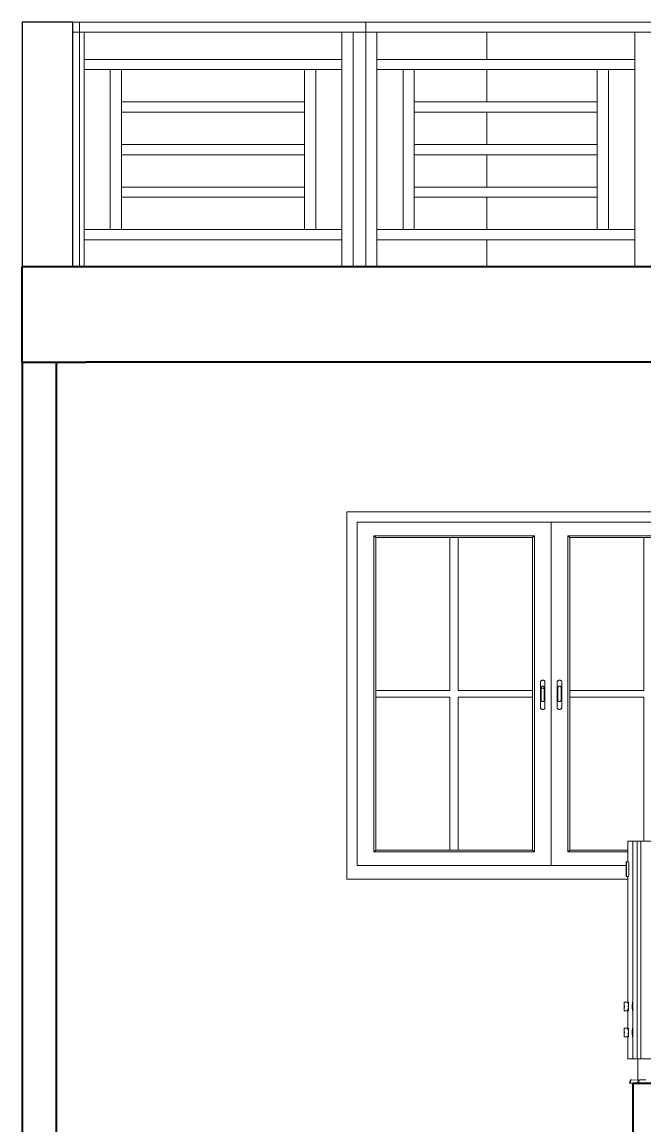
# Model space of a CAD drawing. Header units: inches. Extents: x 135267 to 147066, y -21506 to -19082.
# Drawn here: x 138131.1 to 138222.7, y -20258.6 to -20096.3 of the extents above; entities that cross this region are included whole.
import ezdxf

# ---------------------------------------------------------------- set-up
doc = ezdxf.new("R2010")
doc.units = ezdxf.units.IN
doc.header["$LTSCALE"] = 0.5
doc.header["$MEASUREMENT"] = 0
for name, color, linetype, lineweight in [('PARAPET', 50, 'Continuous', 13), ('wall', 1, 'Continuous', 40), ('wall light', 6, 'Continuous', 25), ('window', 4, 'Continuous', 13)]:
    doc.layers.add(name, color=color, linetype=linetype, lineweight=lineweight)

msp = doc.modelspace()

# ---------------------------------------------------------------- linework, layer by layer
at = {"layer": 'PARAPET'}
for p, q in [((138139.58, -20096.29), (138138.62, -20096.29)), ((138181.64, -20096.29), (138139.58, -20096.29)), ((138139.58, -20132.29), (138139.58, -20096.29)), ((138181.64, -20132.29), (138181.64, -20096.29)), ((138267.68, -20096.29), (138181.64, -20096.29)), ((138138.62, -20097.79), (138140.27, -20097.79)), ((138140.27, -20097.79), (138178.15, -20097.79)), ((138140.27, -20132.29), (138140.27, -20097.79)), ((138181.64, -20097.79), (138178.15, -20097.79)), ((138178.15, -20132.29), (138178.15, -20097.79)), ((138179.8, -20132.29), (138179.8, -20097.79)), ((138183.29, -20097.79), (138181.64, -20097.79)), ((138183.29, -20132.29), (138183.29, -20097.79)), ((138183.29, -20097.79), (138199.44, -20097.79)), ((138199.44, -20101.79), (138199.44, -20097.79)), ((138199.44, -20097.79), (138224.66, -20097.79)), ((138221.17, -20132.29), (138221.17, -20097.79)), ((138178.15, -20101.79), (138140.27, -20101.79)), ((138221.17, -20101.79), (138183.29, -20101.79)), ((138140.27, -20103.29), (138174.31, -20103.29)), ((138144.11, -20126.79), (138144.11, -20103.29)), ((138145.76, -20126.79), (138145.76, -20103.29)), ((138172.66, -20126.79), (138172.66, -20103.29)), ((138174.31, -20126.79), (138174.31, -20103.29)), ((138174.31, -20103.29), (138178.15, -20103.29)), ((138183.29, -20103.29), (138217.33, -20103.29)), ((138187.13, -20126.79), (138187.13, -20103.29)), ((138188.78, -20126.79), (138188.78, -20103.29)), ((138199.44, -20108.04), (138199.44, -20103.29)), ((138215.68, -20126.79), (138215.68, -20103.29)), ((138217.33, -20126.79), (138217.33, -20103.29)), ((138217.33, -20103.29), (138221.17, -20103.29)), ((138172.66, -20108.04), (138145.76, -20108.04)), ((138215.68, -20108.04), (138188.78, -20108.04)), ((138145.76, -20109.54), (138172.66, -20109.54)), ((138188.78, -20109.54), (138215.68, -20109.54)), ((138199.44, -20114.29), (138199.44, -20109.54)), ((138172.66, -20114.29), (138145.76, -20114.29)), ((138215.68, -20114.29), (138188.78, -20114.29)), ((138145.76, -20115.79), (138172.66, -20115.79)), ((138188.78, -20115.79), (138215.68, -20115.79)), ((138199.44, -20120.54), (138199.44, -20115.79)), ((138172.66, -20120.54), (138145.76, -20120.54)), ((138215.68, -20120.54), (138188.78, -20120.54)), ((138145.76, -20122.04), (138172.66, -20122.04)), ((138188.78, -20122.04), (138215.68, -20122.04)), ((138199.44, -20126.79), (138199.44, -20122.04)), ((138174.31, -20126.79), (138140.27, -20126.79)), ((138178.15, -20126.79), (138174.31, -20126.79)), ((138217.33, -20126.79), (138183.29, -20126.79)), ((138221.17, -20126.79), (138217.33, -20126.79)), ((138140.27, -20128.29), (138178.15, -20128.29)), ((138183.29, -20128.29), (138221.17, -20128.29)), ((138199.44, -20132.29), (138199.44, -20128.29))]:
    msp.add_line(p, q, dxfattribs=at)
at = {"layer": 'wall'}
for p, q in [((138131.15, -20146.29), (138131.15, -20132.29)), ((138131.15, -20146.29), (138137.19, -20146.29)), ((138131.15, -20146.29), (138131.15, -20386.29)), ((138136.2, -20372.29), (138136.2, -20146.29)), ((138137.19, -20146.29), (138140.56, -20146.29)), ((138305.7, -20146.29), (138140.56, -20146.29)), ((138220.92, -20252.29), (138220.92, -20266.29)), ((138220.92, -20252.29), (138305.7, -20252.29))]:
    msp.add_line(p, q, dxfattribs=at)
msp.add_lwpolyline([(138340.06, -20137.29), (138340.06, -20132.29), (138139.58, -20132.29), (138138.62, -20132.29), (138134.52, -20132.29), (138131.15, -20132.29)], dxfattribs=at)
at = {"layer": 'wall light'}
for p, q in [((138131.15, -20096.29), (138131.15, -20132.29)), ((138138.62, -20096.29), (138131.15, -20096.29)), ((138138.62, -20132.29), (138138.62, -20096.29))]:
    msp.add_line(p, q, dxfattribs=at)
at = {"layer": 'window'}
for p, q in [((138178.89, -20222.29), (138178.89, -20168.29)), ((138178.89, -20168.29), (138274.89, -20168.29)), ((138180.39, -20220.29), (138180.39, -20169.79)), ((138180.39, -20169.79), (138237.39, -20169.79)), ((138208.89, -20169.79), (138208.89, -20220.29)), ((138206.46, -20171.82), (138182.83, -20171.82)), ((138182.83, -20171.82), (138182.83, -20218.27)), ((138183.13, -20172.07), (138182.83, -20171.82)), ((138183.13, -20172.07), (138183.13, -20218.02)), ((138183.13, -20172.07), (138206.15, -20172.07)), ((138194.03, -20172.07), (138194.03, -20194.54)), ((138195.25, -20172.07), (138195.25, -20194.54)), ((138206.15, -20172.07), (138206.46, -20171.82)), ((138206.15, -20218.02), (138206.15, -20172.07)), ((138206.46, -20218.27), (138206.46, -20171.82)), ((138211.33, -20218.27), (138211.33, -20171.82)), ((138211.33, -20171.82), (138234.96, -20171.82)), ((138211.63, -20172.07), (138211.33, -20171.82)), ((138211.63, -20218.02), (138211.63, -20172.07)), ((138234.65, -20172.07), (138211.63, -20172.07)), ((138222.53, -20172.07), (138222.53, -20194.54)), ((138207.33, -20193.24), (138207.32, -20193.28)), ((138207.32, -20193.28), (138207.32, -20197.1)), ((138207.34, -20193.21), (138207.33, -20193.24)), ((138207.36, -20193.17), (138207.34, -20193.21)), ((138207.39, -20193.14), (138207.36, -20193.17)), ((138207.42, -20193.11), (138207.39, -20193.14)), ((138207.46, -20193.08), (138207.42, -20193.11)), ((138207.51, -20193.06), (138207.46, -20193.08)), ((138207.56, -20193.05), (138207.51, -20193.06)), ((138207.61, -20193.04), (138207.56, -20193.05)), ((138207.66, -20193.03), (138207.61, -20193.04)), ((138207.71, -20193.04), (138207.66, -20193.03)), ((138207.76, -20193.05), (138207.71, -20193.04)), ((138207.81, -20193.06), (138207.76, -20193.05)), ((138207.86, -20193.08), (138207.81, -20193.06)), ((138207.9, -20193.11), (138207.86, -20193.08)), ((138207.93, -20193.14), (138207.9, -20193.11)), ((138207.96, -20193.17), (138207.93, -20193.14)), ((138207.98, -20193.21), (138207.96, -20193.17)), ((138207.99, -20193.24), (138207.98, -20193.21)), ((138207.99, -20193.28), (138207.98, -20193.21)), ((138207.99, -20193.28), (138207.99, -20193.24)), ((138207.99, -20197.1), (138207.99, -20193.28)), ((138209.79, -20193.28), (138209.81, -20193.21)), ((138209.79, -20193.28), (138209.8, -20193.24)), ((138209.79, -20197.1), (138209.79, -20193.28)), ((138209.8, -20193.24), (138209.81, -20193.21)), ((138209.81, -20193.21), (138209.83, -20193.17)), ((138209.83, -20193.17), (138209.85, -20193.14)), ((138209.89, -20193.11), (138209.85, -20193.14)), ((138209.93, -20193.08), (138209.89, -20193.11)), ((138209.93, -20193.08), (138209.97, -20193.06)), ((138210.02, -20193.05), (138209.97, -20193.06)), ((138210.07, -20193.04), (138210.02, -20193.05)), ((138210.13, -20193.03), (138210.07, -20193.04)), ((138210.18, -20193.04), (138210.13, -20193.03)), ((138210.18, -20193.04), (138210.23, -20193.05)), ((138210.23, -20193.05), (138210.28, -20193.06)), ((138210.28, -20193.06), (138210.32, -20193.08)), ((138210.32, -20193.08), (138210.36, -20193.11)), ((138210.36, -20193.11), (138210.4, -20193.14)), ((138210.42, -20193.17), (138210.4, -20193.14)), ((138210.44, -20193.21), (138210.42, -20193.17)), ((138210.46, -20193.24), (138210.44, -20193.21)), ((138210.46, -20193.24), (138210.46, -20193.28)), ((138210.46, -20193.28), (138210.46, -20197.1)), ((138194.03, -20194.54), (138183.13, -20194.54)), ((138206.15, -20194.54), (138195.25, -20194.54)), ((138207.43, -20194.09), (138207.44, -20194.06)), ((138207.43, -20194.37), (138207.43, -20194.09)), ((138207.43, -20194.37), (138207.44, -20194.34)), ((138207.43, -20196.01), (138207.43, -20194.37)), ((138207.44, -20194.04), (138207.46, -20194.01)), ((138207.44, -20194.06), (138207.44, -20194.04)), ((138207.44, -20194.32), (138207.46, -20194.29)), ((138207.44, -20194.34), (138207.44, -20194.32)), ((138207.46, -20194.01), (138207.48, -20193.99)), ((138207.46, -20194.29), (138207.48, -20194.27)), ((138207.48, -20193.99), (138207.5, -20193.97)), ((138207.48, -20194.27), (138207.5, -20194.25)), ((138207.5, -20193.97), (138207.53, -20193.95)), ((138207.5, -20194.25), (138207.53, -20194.23)), ((138207.53, -20193.95), (138207.56, -20193.94)), ((138207.53, -20194.23), (138207.56, -20194.22)), ((138207.56, -20193.94), (138207.59, -20193.93)), ((138207.56, -20194.22), (138207.59, -20194.21)), ((138207.59, -20193.93), (138207.62, -20193.92)), ((138207.59, -20194.21), (138207.62, -20194.2)), ((138207.62, -20193.92), (138207.66, -20193.92)), ((138207.62, -20194.2), (138207.66, -20194.2)), ((138207.66, -20193.92), (138207.69, -20193.92)), ((138207.66, -20194.2), (138207.69, -20194.2)), ((138207.69, -20193.92), (138207.73, -20193.93)), ((138207.69, -20194.2), (138207.73, -20194.21)), ((138207.73, -20193.93), (138207.76, -20193.94)), ((138207.73, -20194.21), (138207.76, -20194.22)), ((138207.76, -20193.94), (138207.79, -20193.95)), ((138207.76, -20194.22), (138207.79, -20194.23)), ((138207.79, -20193.95), (138207.82, -20193.97)), ((138207.79, -20194.23), (138207.82, -20194.25)), ((138207.82, -20193.97), (138207.84, -20193.99)), ((138207.82, -20194.25), (138207.84, -20194.27)), ((138207.84, -20193.99), (138207.86, -20194.01)), ((138207.84, -20194.27), (138207.86, -20194.29)), ((138207.86, -20194.01), (138207.87, -20194.04)), ((138207.86, -20194.29), (138207.87, -20194.32)), ((138207.87, -20194.04), (138207.88, -20194.06)), ((138207.87, -20194.32), (138207.88, -20194.34)), ((138207.88, -20194.06), (138207.88, -20194.09)), ((138207.88, -20196.01), (138207.88, -20194.09)), ((138207.88, -20194.34), (138207.88, -20194.37)), ((138209.91, -20194.04), (138209.9, -20194.06)), ((138209.9, -20194.06), (138209.9, -20194.09)), ((138209.9, -20194.09), (138209.9, -20196.01)), ((138209.93, -20194.01), (138209.91, -20194.04)), ((138209.94, -20193.99), (138209.93, -20194.01)), ((138209.97, -20193.97), (138209.94, -20193.99)), ((138209.99, -20193.95), (138209.97, -20193.97)), ((138210.02, -20193.94), (138209.99, -20193.95)), ((138210.06, -20193.93), (138210.02, -20193.94)), ((138210.09, -20193.92), (138210.06, -20193.93)), ((138210.13, -20193.92), (138210.09, -20193.92)), ((138210.16, -20193.92), (138210.13, -20193.92)), ((138210.2, -20193.93), (138210.16, -20193.92)), ((138210.23, -20193.94), (138210.2, -20193.93)), ((138210.26, -20193.95), (138210.23, -20193.94)), ((138210.28, -20193.97), (138210.26, -20193.95)), ((138210.31, -20193.99), (138210.28, -20193.97)), ((138210.33, -20194.01), (138210.31, -20193.99)), ((138210.34, -20194.04), (138210.33, -20194.01)), ((138210.35, -20194.06), (138210.34, -20194.04)), ((138210.35, -20194.09), (138210.35, -20194.06)), ((138210.35, -20196.01), (138210.35, -20194.09)), ((138211.63, -20194.54), (138222.53, -20194.54)), ((138194.03, -20195.55), (138183.13, -20195.55)), ((138194.03, -20195.55), (138194.03, -20218.02)), ((138195.25, -20195.55), (138195.25, -20218.02)), ((138206.15, -20195.55), (138195.25, -20195.55)), ((138207.33, -20197.14), (138207.32, -20197.1)), ((138207.32, -20197.1), (138207.34, -20197.17)), ((138207.33, -20197.14), (138207.34, -20197.17)), ((138207.43, -20196.01), (138207.44, -20196.04)), ((138207.44, -20196.04), (138207.44, -20196.06)), ((138207.44, -20196.06), (138207.46, -20196.09)), ((138207.46, -20196.09), (138207.48, -20196.11)), ((138207.48, -20196.11), (138207.5, -20196.13)), ((138207.5, -20196.13), (138207.53, -20196.15)), ((138207.53, -20196.15), (138207.56, -20196.16)), ((138207.56, -20196.16), (138207.59, -20196.17)), ((138207.59, -20196.17), (138207.62, -20196.18)), ((138207.62, -20196.18), (138207.66, -20196.18)), ((138207.66, -20196.18), (138207.69, -20196.18)), ((138207.69, -20196.18), (138207.73, -20196.17)), ((138207.73, -20196.17), (138207.76, -20196.16)), ((138207.76, -20196.16), (138207.79, -20196.15)), ((138207.79, -20196.15), (138207.82, -20196.13)), ((138207.82, -20196.13), (138207.84, -20196.11)), ((138207.84, -20196.11), (138207.86, -20196.09)), ((138207.86, -20196.09), (138207.87, -20196.06)), ((138207.87, -20196.06), (138207.88, -20196.04)), ((138207.88, -20196.04), (138207.88, -20196.01)), ((138207.98, -20197.17), (138207.99, -20197.14)), ((138207.99, -20197.14), (138207.99, -20197.1)), ((138209.8, -20197.14), (138209.79, -20197.1)), ((138209.81, -20197.17), (138209.8, -20197.14)), ((138209.9, -20196.04), (138209.9, -20196.01)), ((138209.91, -20196.06), (138209.9, -20196.04)), ((138209.93, -20196.09), (138209.91, -20196.06)), ((138209.94, -20196.11), (138209.93, -20196.09)), ((138209.97, -20196.13), (138209.94, -20196.11)), ((138209.99, -20196.15), (138209.97, -20196.13)), ((138210.02, -20196.16), (138209.99, -20196.15)), ((138210.06, -20196.17), (138210.02, -20196.16)), ((138210.09, -20196.18), (138210.06, -20196.17)), ((138210.13, -20196.18), (138210.09, -20196.18)), ((138210.16, -20196.18), (138210.13, -20196.18)), ((138210.2, -20196.17), (138210.16, -20196.18)), ((138210.23, -20196.16), (138210.2, -20196.17)), ((138210.26, -20196.15), (138210.23, -20196.16)), ((138210.28, -20196.13), (138210.26, -20196.15)), ((138210.31, -20196.11), (138210.28, -20196.13)), ((138210.33, -20196.09), (138210.31, -20196.11)), ((138210.34, -20196.06), (138210.33, -20196.09)), ((138210.35, -20196.04), (138210.34, -20196.06)), ((138210.35, -20196.01), (138210.35, -20196.04)), ((138210.46, -20197.1), (138210.44, -20197.17)), ((138210.46, -20197.14), (138210.44, -20197.17)), ((138210.46, -20197.14), (138210.46, -20197.1)), ((138211.63, -20195.55), (138222.53, -20195.55)), ((138222.53, -20195.55), (138222.53, -20216.71)), ((138207.34, -20197.17), (138207.36, -20197.21)), ((138207.36, -20197.21), (138207.39, -20197.24)), ((138207.39, -20197.24), (138207.42, -20197.27)), ((138207.42, -20197.27), (138207.46, -20197.3)), ((138207.46, -20197.3), (138207.51, -20197.32)), ((138207.51, -20197.32), (138207.56, -20197.33)), ((138207.56, -20197.33), (138207.61, -20197.34)), ((138207.61, -20197.34), (138207.66, -20197.35)), ((138207.66, -20197.35), (138207.71, -20197.34)), ((138207.71, -20197.34), (138207.76, -20197.33)), ((138207.76, -20197.33), (138207.81, -20197.32)), ((138207.81, -20197.32), (138207.86, -20197.3)), ((138207.86, -20197.3), (138207.9, -20197.27)), ((138207.9, -20197.27), (138207.93, -20197.24)), ((138207.93, -20197.24), (138207.96, -20197.21)), ((138207.96, -20197.21), (138207.98, -20197.17)), ((138209.81, -20197.17), (138209.83, -20197.21)), ((138209.83, -20197.21), (138209.85, -20197.24)), ((138209.85, -20197.24), (138209.89, -20197.27)), ((138209.93, -20197.3), (138209.89, -20197.27)), ((138209.97, -20197.32), (138209.93, -20197.3)), ((138209.97, -20197.32), (138210.02, -20197.33)), ((138210.07, -20197.34), (138210.02, -20197.33)), ((138210.13, -20197.35), (138210.07, -20197.34)), ((138210.13, -20197.35), (138210.18, -20197.34)), ((138210.18, -20197.34), (138210.23, -20197.33)), ((138210.28, -20197.32), (138210.23, -20197.33)), ((138210.32, -20197.3), (138210.28, -20197.32)), ((138210.32, -20197.3), (138210.36, -20197.27)), ((138210.36, -20197.27), (138210.4, -20197.24)), ((138210.4, -20197.24), (138210.42, -20197.21)), ((138210.44, -20197.17), (138210.42, -20197.21)), ((138183.13, -20218.02), (138182.83, -20218.27)), ((138183.13, -20218.02), (138206.15, -20218.02)), ((138206.46, -20218.27), (138206.15, -20218.02)), ((138211.33, -20218.27), (138211.63, -20218.02)), ((138220.18, -20218.02), (138211.63, -20218.02)), ((138220.18, -20216.71), (138220.92, -20216.71)), ((138220.18, -20219.78), (138220.18, -20216.71)), ((138220.92, -20248.71), (138220.92, -20216.71)), ((138220.92, -20216.71), (138221.55, -20216.71)), ((138221.55, -20216.71), (138221.55, -20248.71)), ((138222.08, -20216.71), (138221.55, -20216.71)), ((138222.08, -20216.71), (138222.08, -20248.71)), ((138222.08, -20216.71), (138263.08, -20216.71)), ((138182.83, -20218.27), (138206.46, -20218.27)), ((138220.18, -20218.27), (138211.33, -20218.27)), ((138219.92, -20219.88), (138219.93, -20219.78)), ((138219.93, -20219.78), (138219.94, -20219.74)), ((138219.94, -20219.74), (138219.95, -20219.78)), ((138220.27, -20219.74), (138219.94, -20219.74)), ((138219.95, -20219.78), (138219.95, -20219.88)), ((138220.27, -20219.74), (138220.26, -20219.78)), ((138220.28, -20219.78), (138220.27, -20219.74)), ((138220.29, -20219.88), (138220.28, -20219.78)), ((138219.91, -20220.29), (138180.39, -20220.29)), ((138219.91, -20220.28), (138219.92, -20220.06)), ((138219.91, -20220.29), (138219.91, -20220.28)), ((138219.91, -20220.54), (138219.91, -20220.29)), ((138219.91, -20220.54), (138219.91, -20220.82)), ((138219.91, -20221.1), (138219.91, -20220.82)), ((138219.91, -20221.37), (138219.91, -20221.1)), ((138219.92, -20221.59), (138219.91, -20221.37)), ((138219.92, -20220.06), (138219.92, -20219.88)), ((138219.95, -20219.88), (138219.96, -20220.06)), ((138219.96, -20220.06), (138219.97, -20220.28)), ((138219.97, -20221.37), (138219.96, -20221.59)), ((138219.97, -20220.28), (138219.97, -20220.54)), ((138219.97, -20220.54), (138219.97, -20220.82)), ((138219.97, -20220.82), (138219.97, -20221.1)), ((138219.97, -20221.1), (138219.97, -20221.37)), ((138220.29, -20220.06), (138220.29, -20219.88)), ((138220.3, -20220.28), (138220.29, -20220.06)), ((138220.29, -20221.59), (138220.3, -20221.37)), ((138220.3, -20220.54), (138220.3, -20220.28)), ((138220.3, -20220.82), (138220.3, -20220.54)), ((138220.3, -20221.1), (138220.3, -20220.82)), ((138220.3, -20221.37), (138220.3, -20221.1)), ((138178.89, -20222.29), (138220.18, -20222.29)), ((138219.92, -20221.59), (138219.92, -20221.76)), ((138219.92, -20221.76), (138219.93, -20221.87)), ((138219.93, -20221.87), (138219.94, -20221.91)), ((138219.94, -20221.91), (138219.95, -20221.87)), ((138220.27, -20221.91), (138219.94, -20221.91)), ((138219.95, -20221.76), (138219.96, -20221.59)), ((138219.95, -20221.87), (138219.95, -20221.76)), ((138220.18, -20240.42), (138220.18, -20221.87)), ((138220.27, -20221.91), (138220.26, -20221.87)), ((138220.28, -20221.87), (138220.27, -20221.91)), ((138220.28, -20221.87), (138220.29, -20221.76)), ((138220.29, -20221.76), (138220.29, -20221.59)), ((138219.63, -20240.48), (138219.62, -20240.54)), ((138219.62, -20240.62), (138219.62, -20240.54)), ((138219.62, -20240.62), (138219.62, -20240.7)), ((138219.62, -20240.8), (138219.62, -20240.7)), ((138219.62, -20240.89), (138219.62, -20240.8)), ((138219.62, -20240.89), (138219.62, -20240.99)), ((138219.64, -20240.35), (138219.63, -20240.36)), ((138219.63, -20240.36), (138219.63, -20240.39)), ((138219.63, -20240.42), (138219.63, -20240.39)), ((138219.63, -20240.48), (138219.63, -20240.42)), ((138219.64, -20240.35), (138219.64, -20240.36)), ((138220.27, -20240.35), (138219.64, -20240.35)), ((138219.64, -20240.39), (138219.64, -20240.36)), ((138219.65, -20240.42), (138219.64, -20240.39)), ((138219.65, -20240.42), (138219.65, -20240.48)), ((138219.65, -20240.48), (138219.65, -20240.54)), ((138219.65, -20240.54), (138219.65, -20240.62)), ((138219.65, -20240.7), (138219.65, -20240.62)), ((138219.65, -20240.7), (138219.65, -20240.8)), ((138219.66, -20240.89), (138219.65, -20240.8)), ((138219.66, -20240.89), (138219.66, -20240.99)), ((138220.18, -20240.54), (138220.18, -20240.48)), ((138220.18, -20240.99), (138220.18, -20240.89)), ((138220.25, -20240.54), (138220.26, -20240.48)), ((138220.25, -20240.99), (138220.25, -20240.89)), ((138220.26, -20240.36), (138220.27, -20240.35)), ((138220.26, -20240.39), (138220.26, -20240.36)), ((138220.26, -20240.39), (138220.26, -20240.42)), ((138220.26, -20240.9), (138220.26, -20240.89)), ((138220.26, -20240.95), (138220.26, -20240.9)), ((138220.26, -20240.95), (138220.26, -20240.99)), ((138220.27, -20240.36), (138220.27, -20240.35)), ((138220.27, -20240.36), (138220.27, -20240.39)), ((138220.27, -20240.39), (138220.27, -20240.42)), ((138220.27, -20240.42), (138220.28, -20240.48)), ((138220.27, -20240.89), (138220.27, -20240.9)), ((138220.27, -20240.95), (138220.27, -20240.9)), ((138220.27, -20240.95), (138220.28, -20240.99)), ((138220.28, -20240.54), (138220.28, -20240.48)), ((138220.28, -20240.62), (138220.28, -20240.54)), ((138220.28, -20240.62), (138220.28, -20240.7)), ((138220.28, -20240.8), (138220.28, -20240.7)), ((138220.28, -20240.8), (138220.28, -20240.89)), ((138220.28, -20240.99), (138220.28, -20240.89)), ((138220.83, -20240.62), (138220.82, -20240.7)), ((138220.82, -20240.8), (138220.82, -20240.7)), ((138220.82, -20240.89), (138220.82, -20240.8)), ((138220.82, -20240.89), (138220.82, -20240.99)), ((138220.83, -20240.42), (138220.84, -20240.39)), ((138220.83, -20240.48), (138220.83, -20240.42)), ((138220.83, -20240.48), (138220.83, -20240.54)), ((138220.83, -20240.62), (138220.83, -20240.54)), ((138220.84, -20240.35), (138220.84, -20240.36)), ((138220.92, -20240.35), (138220.84, -20240.35)), ((138220.84, -20240.35), (138220.84, -20240.36)), ((138220.85, -20240.39), (138220.84, -20240.36)), ((138220.84, -20240.36), (138220.84, -20240.39)), ((138220.85, -20240.42), (138220.85, -20240.39)), ((138220.85, -20240.42), (138220.85, -20240.48)), ((138220.85, -20240.48), (138220.85, -20240.54)), ((138220.85, -20240.54), (138220.86, -20240.62)), ((138220.86, -20240.7), (138220.86, -20240.62)), ((138220.86, -20240.7), (138220.86, -20240.8)), ((138220.86, -20240.89), (138220.86, -20240.8)), ((138220.86, -20240.89), (138220.86, -20240.99)), ((138219.62, -20241.09), (138219.62, -20240.99)), ((138219.62, -20241.19), (138219.62, -20241.09)), ((138219.62, -20241.29), (138219.62, -20241.19)), ((138219.62, -20241.37), (138219.62, -20241.29)), ((138219.62, -20241.45), (138219.62, -20241.37)), ((138219.62, -20241.45), (138219.63, -20241.51)), ((138219.63, -20241.56), (138219.63, -20241.51)), ((138219.63, -20241.56), (138219.63, -20241.6)), ((138219.63, -20241.63), (138219.63, -20241.6)), ((138219.63, -20241.63), (138219.64, -20241.63)), ((138219.65, -20241.56), (138219.64, -20241.6)), ((138219.64, -20241.63), (138219.64, -20241.6)), ((138219.64, -20241.63), (138219.64, -20241.63)), ((138219.64, -20241.63), (138220.27, -20241.63)), ((138219.65, -20241.19), (138219.66, -20241.09)), ((138219.65, -20241.19), (138219.65, -20241.29)), ((138219.65, -20241.29), (138219.65, -20241.37)), ((138219.65, -20241.37), (138219.65, -20241.45)), ((138219.65, -20241.51), (138219.65, -20241.45)), ((138219.65, -20241.56), (138219.65, -20241.51)), ((138219.66, -20240.99), (138219.66, -20241.09)), ((138220.18, -20241.45), (138220.18, -20241.37)), ((138220.18, -20241.56), (138220.18, -20241.51)), ((138220.18, -20244.23), (138220.18, -20241.6)), ((138220.25, -20241.37), (138220.25, -20241.45)), ((138220.26, -20241.56), (138220.26, -20241.51)), ((138220.26, -20241.63), (138220.26, -20241.6)), ((138220.27, -20241.63), (138220.26, -20241.63)), ((138220.28, -20241.51), (138220.27, -20241.56)), ((138220.27, -20241.6), (138220.27, -20241.56)), ((138220.27, -20241.6), (138220.27, -20241.63)), ((138220.27, -20241.63), (138220.27, -20241.63)), ((138220.28, -20241.09), (138220.28, -20240.99)), ((138220.28, -20241.19), (138220.28, -20241.09)), ((138220.28, -20241.29), (138220.28, -20241.19)), ((138220.28, -20241.37), (138220.28, -20241.29)), ((138220.28, -20241.45), (138220.28, -20241.37)), ((138220.28, -20241.51), (138220.28, -20241.45)), ((138220.82, -20241.09), (138220.82, -20240.99)), ((138220.82, -20241.19), (138220.82, -20241.09)), ((138220.82, -20241.29), (138220.82, -20241.19)), ((138220.83, -20241.37), (138220.82, -20241.29)), ((138220.83, -20241.45), (138220.83, -20241.37)), ((138220.83, -20241.45), (138220.83, -20241.51)), ((138220.83, -20241.56), (138220.83, -20241.51)), ((138220.83, -20241.56), (138220.84, -20241.6)), ((138220.84, -20241.63), (138220.84, -20241.6)), ((138220.84, -20241.63), (138220.85, -20241.6)), ((138220.84, -20241.63), (138220.92, -20241.63)), ((138220.84, -20241.63), (138220.84, -20241.63)), ((138220.84, -20241.63), (138220.84, -20241.63)), ((138220.86, -20241.37), (138220.85, -20241.45)), ((138220.85, -20241.51), (138220.85, -20241.45)), ((138220.85, -20241.56), (138220.85, -20241.51)), ((138220.85, -20241.56), (138220.85, -20241.6)), ((138220.86, -20240.99), (138220.86, -20241.09)), ((138220.86, -20241.19), (138220.86, -20241.09)), ((138220.86, -20241.19), (138220.86, -20241.29)), ((138220.86, -20241.29), (138220.86, -20241.37)), ((138219.63, -20244.2), (138219.64, -20244.2)), ((138219.64, -20244.2), (138219.64, -20244.2)), ((138219.64, -20244.2), (138220.27, -20244.2)), ((138220.27, -20244.2), (138220.26, -20244.2)), ((138220.27, -20244.2), (138220.27, -20244.2)), ((138220.84, -20244.2), (138220.84, -20244.2)), ((138220.84, -20244.2), (138220.84, -20244.2)), ((138220.84, -20244.2), (138220.92, -20244.2)), ((138219.62, -20244.38), (138219.63, -20244.32)), ((138219.62, -20244.38), (138219.62, -20244.46)), ((138219.62, -20244.54), (138219.62, -20244.46)), ((138219.62, -20244.54), (138219.62, -20244.64)), ((138219.62, -20244.64), (138219.62, -20244.74)), ((138219.62, -20244.84), (138219.62, -20244.74)), ((138219.62, -20244.84), (138219.62, -20244.94)), ((138219.62, -20244.94), (138219.62, -20245.03)), ((138219.62, -20245.03), (138219.62, -20245.13)), ((138219.62, -20245.13), (138219.62, -20245.21)), ((138219.62, -20245.21), (138219.62, -20245.29)), ((138219.63, -20245.35), (138219.62, -20245.29)), ((138219.63, -20244.23), (138219.63, -20244.2)), ((138219.63, -20244.27), (138219.63, -20244.23)), ((138219.63, -20244.27), (138219.63, -20244.32)), ((138219.63, -20245.35), (138219.63, -20245.41)), ((138219.63, -20245.44), (138219.63, -20245.41)), ((138219.63, -20245.44), (138219.63, -20245.47)), ((138219.64, -20245.48), (138219.63, -20245.47)), ((138219.64, -20244.2), (138219.64, -20244.23)), ((138219.64, -20244.23), (138219.65, -20244.27)), ((138219.64, -20245.44), (138219.65, -20245.41)), ((138219.64, -20245.44), (138219.64, -20245.47)), ((138219.64, -20245.48), (138219.64, -20245.47)), ((138220.27, -20245.48), (138219.64, -20245.48)), ((138219.65, -20244.32), (138219.65, -20244.27)), ((138219.65, -20244.32), (138219.65, -20244.38)), ((138219.65, -20244.46), (138219.65, -20244.38)), ((138219.65, -20244.46), (138219.65, -20244.54)), ((138219.65, -20244.64), (138219.65, -20244.54)), ((138219.65, -20244.64), (138219.66, -20244.74)), ((138219.66, -20244.94), (138219.65, -20245.03)), ((138219.65, -20245.13), (138219.65, -20245.03)), ((138219.65, -20245.21), (138219.65, -20245.13)), ((138219.65, -20245.29), (138219.65, -20245.21)), ((138219.65, -20245.29), (138219.65, -20245.35)), ((138219.65, -20245.35), (138219.65, -20245.41)), ((138219.66, -20244.84), (138219.66, -20244.74)), ((138219.66, -20244.94), (138219.66, -20244.84)), ((138220.18, -20244.32), (138220.18, -20244.27)), ((138220.18, -20244.46), (138220.18, -20244.38)), ((138220.18, -20245.03), (138220.18, -20244.94)), ((138220.18, -20245.35), (138220.18, -20245.29)), ((138220.18, -20248.71), (138220.18, -20245.41)), ((138220.25, -20244.46), (138220.25, -20244.38)), ((138220.25, -20245.03), (138220.25, -20244.94)), ((138220.25, -20245.29), (138220.26, -20245.35)), ((138220.26, -20244.2), (138220.26, -20244.23)), ((138220.26, -20244.32), (138220.26, -20244.27)), ((138220.26, -20244.97), (138220.26, -20244.94)), ((138220.26, -20244.97), (138220.26, -20245.01)), ((138220.26, -20245.01), (138220.26, -20245.03)), ((138220.26, -20245.41), (138220.26, -20245.44)), ((138220.26, -20245.44), (138220.26, -20245.47)), ((138220.26, -20245.47), (138220.27, -20245.48)), ((138220.27, -20244.23), (138220.27, -20244.2)), ((138220.27, -20244.27), (138220.27, -20244.23)), ((138220.28, -20244.32), (138220.27, -20244.27)), ((138220.27, -20244.94), (138220.27, -20244.97)), ((138220.27, -20245.01), (138220.27, -20244.97)), ((138220.27, -20245.03), (138220.27, -20245.01)), ((138220.27, -20245.41), (138220.28, -20245.35)), ((138220.27, -20245.41), (138220.27, -20245.44)), ((138220.27, -20245.47), (138220.27, -20245.44)), ((138220.27, -20245.47), (138220.27, -20245.48)), ((138220.28, -20244.38), (138220.28, -20244.32)), ((138220.28, -20244.38), (138220.28, -20244.46)), ((138220.28, -20244.54), (138220.28, -20244.46)), ((138220.28, -20244.54), (138220.28, -20244.64)), ((138220.28, -20244.74), (138220.28, -20244.64)), ((138220.28, -20244.74), (138220.28, -20244.84)), ((138220.28, -20244.94), (138220.28, -20244.84)), ((138220.28, -20245.03), (138220.28, -20244.94)), ((138220.28, -20245.13), (138220.28, -20245.03)), ((138220.28, -20245.21), (138220.28, -20245.13)), ((138220.28, -20245.29), (138220.28, -20245.21)), ((138220.28, -20245.35), (138220.28, -20245.29)), ((138220.82, -20244.54), (138220.83, -20244.46)), ((138220.82, -20244.54), (138220.82, -20244.64)), ((138220.82, -20244.64), (138220.82, -20244.74)), ((138220.82, -20244.84), (138220.82, -20244.74)), ((138220.82, -20244.84), (138220.82, -20244.94)), ((138220.82, -20244.94), (138220.82, -20245.03)), ((138220.82, -20245.03), (138220.82, -20245.13)), ((138220.82, -20245.13), (138220.83, -20245.21)), ((138220.83, -20244.27), (138220.84, -20244.23)), ((138220.83, -20244.27), (138220.83, -20244.32)), ((138220.83, -20244.38), (138220.83, -20244.32)), ((138220.83, -20244.38), (138220.83, -20244.46)), ((138220.83, -20245.21), (138220.83, -20245.29)), ((138220.83, -20245.35), (138220.83, -20245.29)), ((138220.83, -20245.35), (138220.83, -20245.41)), ((138220.84, -20245.44), (138220.83, -20245.41)), ((138220.84, -20244.23), (138220.84, -20244.2)), ((138220.84, -20244.2), (138220.85, -20244.23)), ((138220.85, -20245.44), (138220.84, -20245.47)), ((138220.84, -20245.44), (138220.84, -20245.47)), ((138220.84, -20245.48), (138220.84, -20245.47)), ((138220.84, -20245.48), (138220.84, -20245.47)), ((138220.92, -20245.48), (138220.84, -20245.48)), ((138220.85, -20244.23), (138220.85, -20244.27)), ((138220.85, -20244.32), (138220.85, -20244.27)), ((138220.85, -20244.32), (138220.85, -20244.38)), ((138220.86, -20244.46), (138220.85, -20244.38)), ((138220.85, -20245.29), (138220.86, -20245.21)), ((138220.85, -20245.29), (138220.85, -20245.35)), ((138220.85, -20245.35), (138220.85, -20245.41)), ((138220.85, -20245.44), (138220.85, -20245.41)), ((138220.86, -20244.46), (138220.86, -20244.54)), ((138220.86, -20244.64), (138220.86, -20244.54)), ((138220.86, -20244.64), (138220.86, -20244.74)), ((138220.86, -20244.84), (138220.86, -20244.74)), ((138220.86, -20244.94), (138220.86, -20244.84)), ((138220.86, -20244.94), (138220.86, -20245.03)), ((138220.86, -20245.13), (138220.86, -20245.03)), ((138220.86, -20245.21), (138220.86, -20245.13)), ((138220.92, -20248.71), (138220.18, -20248.71)), ((138220.92, -20248.71), (138221.55, -20248.71)), ((138221.55, -20248.71), (138221.64, -20248.71)), ((138221.62, -20248.71), (138221.62, -20251.8)), ((138221.64, -20251.8), (138221.64, -20248.71)), ((138221.64, -20248.71), (138222.08, -20248.71)), ((138263.08, -20248.71), (138222.08, -20248.71)), ((138220.39, -20252.29), (138220.5, -20251.86)), ((138220.39, -20252.29), (138220.51, -20252.29)), ((138220.51, -20251.84), (138220.5, -20251.85)), ((138220.5, -20251.85), (138220.5, -20251.85)), ((138220.5, -20251.86), (138220.5, -20251.85)), ((138220.52, -20251.83), (138220.51, -20251.83)), ((138220.51, -20251.84), (138220.51, -20251.83)), ((138220.51, -20251.83), (138220.51, -20251.83)), ((138220.51, -20251.84), (138220.51, -20251.84)), ((138220.51, -20252.29), (138220.61, -20251.86)), ((138220.51, -20252.29), (138220.92, -20252.29)), ((138220.52, -20251.82), (138220.52, -20251.82)), ((138220.53, -20251.82), (138220.52, -20251.82)), ((138220.52, -20251.82), (138220.52, -20251.83)), ((138220.53, -20251.82), (138220.54, -20251.81)), ((138220.53, -20251.82), (138220.53, -20251.82)), ((138220.54, -20251.81), (138220.55, -20251.81)), ((138220.54, -20251.81), (138220.54, -20251.81)), ((138220.55, -20251.81), (138220.55, -20251.81)), ((138220.55, -20251.81), (138220.56, -20251.81)), ((138220.57, -20251.8), (138220.56, -20251.81)), ((138220.56, -20251.81), (138220.56, -20251.81)), ((138220.57, -20251.8), (138220.58, -20251.8)), ((138220.57, -20251.8), (138220.57, -20251.8)), ((138220.58, -20251.8), (138220.68, -20251.8)), ((138220.61, -20251.85), (138220.62, -20251.84)), ((138220.61, -20251.85), (138220.61, -20251.85)), ((138220.61, -20251.86), (138220.61, -20251.85)), ((138220.62, -20251.83), (138220.63, -20251.83)), ((138220.62, -20251.83), (138220.62, -20251.84)), ((138220.62, -20251.83), (138220.62, -20251.83)), ((138220.62, -20251.84), (138220.62, -20251.84)), ((138220.63, -20251.82), (138220.63, -20251.82)), ((138220.63, -20251.82), (138220.63, -20251.83)), ((138220.63, -20251.82), (138220.64, -20251.82)), ((138220.65, -20251.81), (138220.64, -20251.82)), ((138220.64, -20251.82), (138220.64, -20251.82)), ((138220.65, -20251.81), (138220.65, -20251.81)), ((138220.69, -20251.8), (138220.68, -20251.8)), ((138221.75, -20251.81), (138220.69, -20251.8)), ((138221.59, -20252.29), (138221.7, -20251.86)), ((138221.62, -20251.8), (138221.64, -20251.8)), ((138221.64, -20251.8), (138221.76, -20251.81)), ((138221.7, -20251.86), (138221.71, -20251.85)), ((138221.71, -20251.84), (138221.71, -20251.83)), ((138221.72, -20251.83), (138221.71, -20251.83)), ((138221.71, -20251.84), (138221.71, -20251.85)), ((138221.71, -20251.84), (138221.71, -20251.84)), ((138221.71, -20251.85), (138221.71, -20251.85)), ((138221.71, -20252.29), (138221.82, -20251.86)), ((138221.73, -20251.82), (138221.72, -20251.82)), ((138221.72, -20251.82), (138221.72, -20251.83)), ((138221.72, -20251.83), (138221.72, -20251.83)), ((138221.73, -20251.82), (138221.73, -20251.82)), ((138221.73, -20251.82), (138221.74, -20251.82)), ((138221.74, -20251.82), (138221.74, -20251.81)), ((138221.75, -20251.81), (138221.74, -20251.81)), ((138221.75, -20251.81), (138221.75, -20251.81)), ((138221.75, -20251.81), (138221.76, -20251.81)), ((138221.77, -20251.81), (138221.76, -20251.81)), ((138221.76, -20251.81), (138221.76, -20251.81)), ((138221.77, -20251.8), (138221.77, -20251.81)), ((138221.77, -20251.8), (138221.78, -20251.8)), ((138221.78, -20251.8), (138221.78, -20251.8)), ((138221.78, -20251.8), (138221.87, -20251.81)), ((138221.82, -20251.83), (138221.82, -20251.84)), ((138221.82, -20251.83), (138221.83, -20251.83)), ((138221.82, -20251.85), (138221.82, -20251.84)), ((138221.82, -20251.84), (138221.82, -20251.84)), ((138221.82, -20251.85), (138221.82, -20251.85)), ((138221.82, -20251.86), (138221.82, -20251.85)), ((138221.83, -20251.82), (138221.84, -20251.82)), ((138221.83, -20251.82), (138221.83, -20251.83)), ((138221.83, -20251.83), (138221.83, -20251.83)), ((138221.84, -20251.84), (138221.83, -20251.85)), ((138221.83, -20251.85), (138221.83, -20251.85)), ((138221.83, -20251.85), (138221.83, -20251.86)), ((138221.85, -20251.82), (138221.84, -20251.83)), ((138221.85, -20251.82), (138221.84, -20251.82)), ((138221.84, -20251.82), (138221.84, -20251.82)), ((138221.84, -20251.83), (138221.84, -20251.83)), ((138221.84, -20251.83), (138221.84, -20251.83)), ((138221.84, -20251.84), (138221.84, -20251.83)), ((138221.84, -20251.84), (138221.84, -20251.84)), ((138221.85, -20251.82), (138221.86, -20251.81)), ((138221.85, -20251.81), (138221.85, -20251.81)), ((138221.85, -20251.81), (138221.85, -20251.82)), ((138221.85, -20251.82), (138221.85, -20251.82)), ((138221.85, -20251.82), (138221.85, -20251.82)), ((138221.85, -20251.82), (138221.85, -20251.82)), ((138221.86, -20251.81), (138221.86, -20251.81)), ((138221.86, -20251.81), (138221.87, -20251.81)), ((138221.86, -20251.81), (138221.86, -20251.81)), ((138221.88, -20251.81), (138221.87, -20251.81)), ((138221.87, -20251.81), (138221.87, -20251.81)), ((138221.88, -20251.8), (138221.88, -20251.81)), ((138221.88, -20251.8), (138221.88, -20251.8)), ((138221.89, -20251.8), (138221.88, -20251.8)), ((138221.89, -20251.8), (138221.89, -20251.8)), ((138221.89, -20251.8), (138222.83, -20251.8))]:
    msp.add_line(p, q, dxfattribs=at)

doc.saveas('drawing.dxf')
